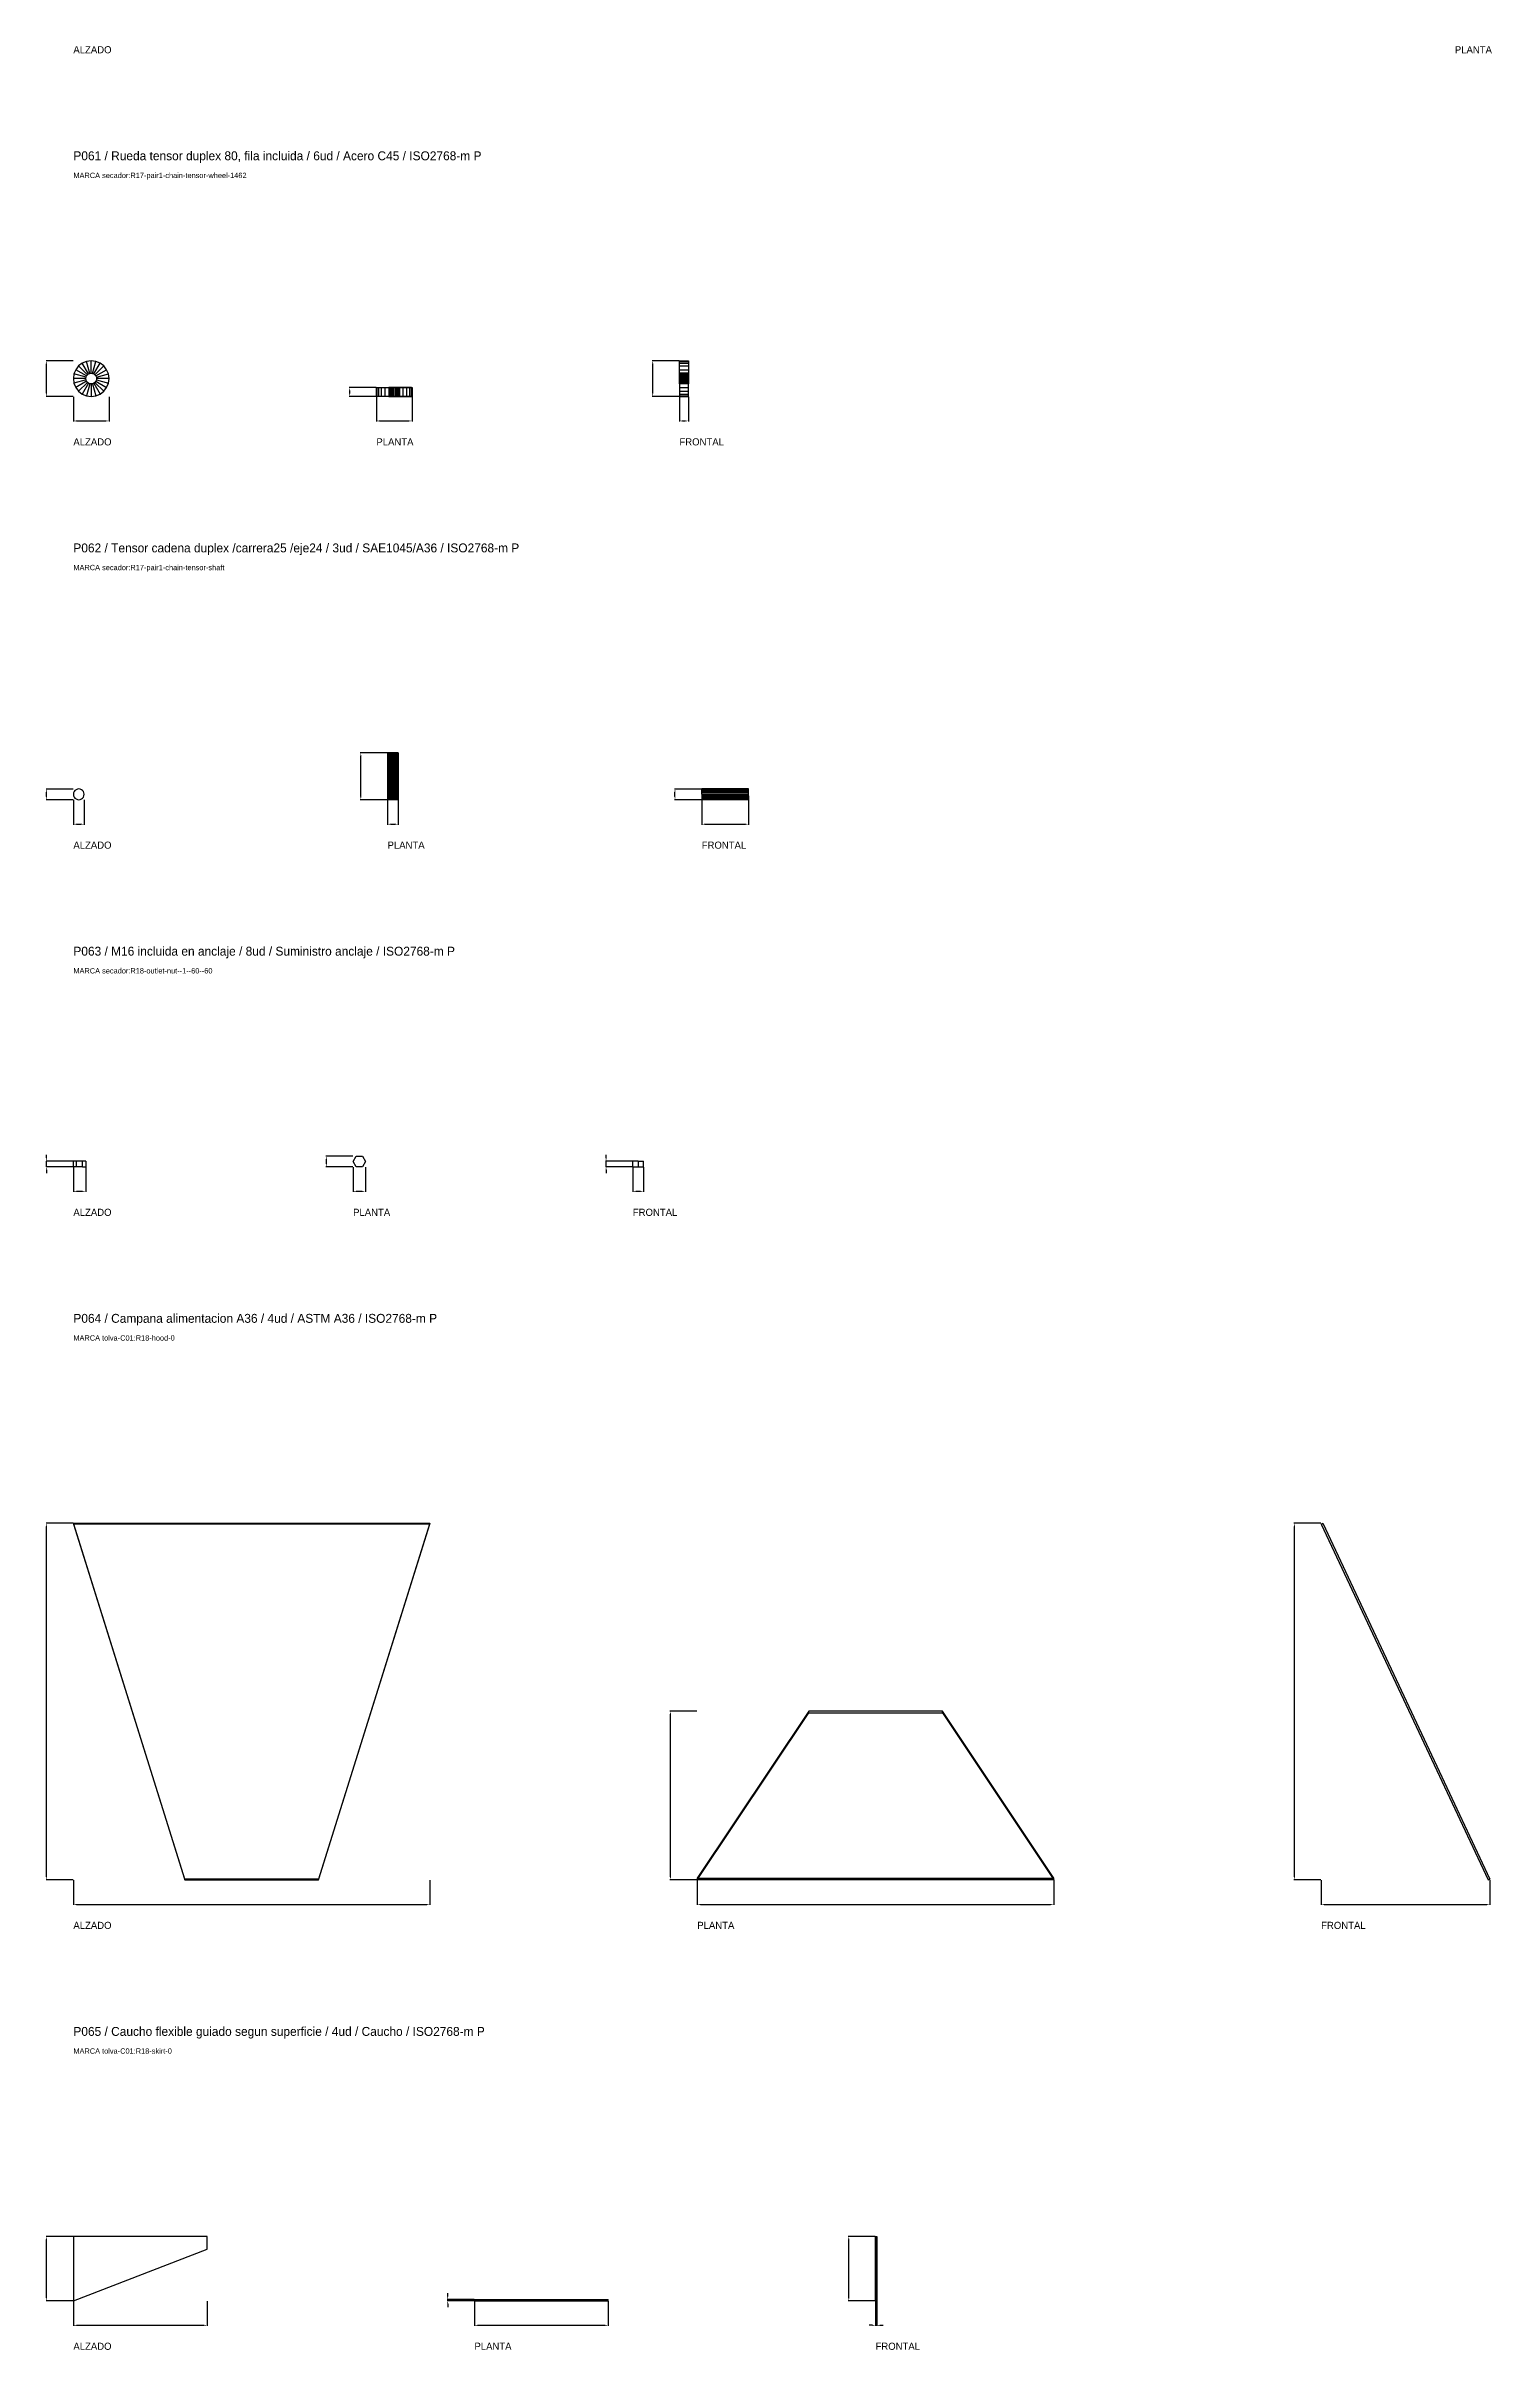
# Model space of a CAD drawing. Header units: millimetres. Extents: x -61 to 13940, y -87340 to 371.
# Drawn here: x -61 to 3183, y -87340 to -82170 of the extents above; entities that cross this region are included whole.
import ezdxf

# ---------------------------------------------------------------- set-up
doc = ezdxf.new("R2010")
doc.units = ezdxf.units.MM
for name, color, linetype in [('R18_COTAS_P', 1, 'Continuous'), ('R18_PIEZAS_P', 3, 'Continuous'), ('R18_TEXTOS', 7, 'Continuous')]:
    doc.layers.add(name, color=color, linetype=linetype)
doc.dimstyles.get("Standard").update_dxf_attribs({"dimtxt": 2.5, "dimasz": 2.5, "dimexe": 1.25, "dimexo": 0.625, "dimtad": 1, "dimcen": 2.5, "dimazin": 3, "dimtfac": 1, "dimtmove": 0, "dimatfit": 3, "dimarcsym": 0})

# ---------------------------------------------------------------- blocks, each defined once
blk = doc.blocks.new('*D369')
at = {"layer": 'Defpoints', "color": 0, "transparency": 16777216}
for p in [(0, -82956), (80, -82956), (80, -83011)]:
    blk.add_point(p, dxfattribs=at)
at = {"layer": 'R18_COTAS_P', "color": 0, "lineweight": -2, "transparency": 16777216}
for p, q in [((0, -82956.6), (0, -83012.2)), ((80, -82956.6), (80, -83012.2)), ((7, -83011), (73, -83011))]:
    blk.add_line(p, q, dxfattribs=at)
at = {"layer": 'R18_COTAS_P', "color": 0, "transparency": 16777216}
for points in [[(7, -83009.8), (7, -83012.1), (0, -83011)], [(73, -83009.8), (73, -83012.1), (80, -83011)]]:
    blk.add_solid(points, dxfattribs=at)
blk = doc.blocks.new('*D370')
at = {"layer": 'Defpoints', "color": 0, "transparency": 16777216}
for p in [(-60, -82876), (0, -82876), (0, -82956)]:
    blk.add_point(p, dxfattribs=at)
at = {"layer": 'R18_COTAS_P', "color": 0, "lineweight": -2, "transparency": 16777216}
for p, q in [((-0.6, -82876), (-61.3, -82876)), ((-60, -82949), (-60, -82883)), ((-0.6, -82956), (-61.3, -82956))]:
    blk.add_line(p, q, dxfattribs=at)
at = {"layer": 'R18_COTAS_P', "color": 0, "transparency": 16777216}
for points in [[(-61.2, -82883), (-58.8, -82883), (-60, -82876)], [(-61.2, -82949), (-58.8, -82949), (-60, -82956)]]:
    blk.add_solid(points, dxfattribs=at)
blk = doc.blocks.new('*D371')
at = {"layer": 'Defpoints', "color": 0, "transparency": 16777216}
for p in [(680, -82956), (760, -82956), (760, -83011)]:
    blk.add_point(p, dxfattribs=at)
at = {"layer": 'R18_COTAS_P', "color": 0, "lineweight": -2, "transparency": 16777216}
for p, q in [((680, -82956.6), (680, -83012.2)), ((760, -82956.6), (760, -83012.2)), ((687, -83011), (753, -83011))]:
    blk.add_line(p, q, dxfattribs=at)
at = {"layer": 'R18_COTAS_P', "color": 0, "transparency": 16777216}
for points in [[(687, -83009.8), (687, -83012.1), (680, -83011)], [(753, -83009.8), (753, -83012.1), (760, -83011)]]:
    blk.add_solid(points, dxfattribs=at)
blk = doc.blocks.new('*D372')
at = {"layer": 'Defpoints', "color": 0, "transparency": 16777216}
for p in [(620, -82936), (680, -82936), (680, -82956)]:
    blk.add_point(p, dxfattribs=at)
at = {"layer": 'R18_COTAS_P', "color": 0, "lineweight": -2, "transparency": 16777216}
for p, q in [((679.4, -82936), (618.8, -82936)), ((679.4, -82956), (618.8, -82956)), ((620, -82949), (620, -82943))]:
    blk.add_line(p, q, dxfattribs=at)
at = {"layer": 'R18_COTAS_P', "color": 0, "transparency": 16777216}
for points in [[(618.8, -82943), (621.2, -82943), (620, -82936)], [(618.8, -82949), (621.2, -82949), (620, -82956)]]:
    blk.add_solid(points, dxfattribs=at)
blk = doc.blocks.new('*D373')
at = {"layer": 'Defpoints', "color": 0, "transparency": 16777216}
for p in [(1360, -82956), (1380, -82956), (1380, -83011)]:
    blk.add_point(p, dxfattribs=at)
at = {"layer": 'R18_COTAS_P', "color": 0, "lineweight": -2, "transparency": 16777216}
for p, q in [((1360, -82956.6), (1360, -83012.2)), ((1380, -82956.6), (1380, -83012.2)), ((1367, -83011), (1373, -83011))]:
    blk.add_line(p, q, dxfattribs=at)
at = {"layer": 'R18_COTAS_P', "color": 0, "transparency": 16777216}
for points in [[(1367, -83009.8), (1367, -83012.1), (1360, -83011)], [(1373, -83009.8), (1373, -83012.1), (1380, -83011)]]:
    blk.add_solid(points, dxfattribs=at)
blk = doc.blocks.new('*D374')
at = {"layer": 'Defpoints', "color": 0, "transparency": 16777216}
for p in [(1300, -82876), (1360, -82876), (1360, -82956)]:
    blk.add_point(p, dxfattribs=at)
at = {"layer": 'R18_COTAS_P', "color": 0, "lineweight": -2, "transparency": 16777216}
for p, q in [((1359.4, -82876), (1298.8, -82876)), ((1300, -82949), (1300, -82883)), ((1359.4, -82956), (1298.8, -82956))]:
    blk.add_line(p, q, dxfattribs=at)
at = {"layer": 'R18_COTAS_P', "color": 0, "transparency": 16777216}
for points in [[(1298.8, -82883), (1301.2, -82883), (1300, -82876)], [(1298.8, -82949), (1301.2, -82949), (1300, -82956)]]:
    blk.add_solid(points, dxfattribs=at)
blk = doc.blocks.new('*D375')
at = {"layer": 'Defpoints', "color": 0, "transparency": 16777216}
for p in [(0, -83861), (24, -83861), (24, -83916)]:
    blk.add_point(p, dxfattribs=at)
at = {"layer": 'R18_COTAS_P', "color": 0, "lineweight": -2, "transparency": 16777216}
for p, q in [((0, -83861.6), (0, -83917.2)), ((24, -83861.6), (24, -83917.2)), ((7, -83916), (17, -83916))]:
    blk.add_line(p, q, dxfattribs=at)
at = {"layer": 'R18_COTAS_P', "color": 0, "transparency": 16777216}
for points in [[(7, -83914.8), (7, -83917.1), (0, -83916)], [(17, -83914.8), (17, -83917.1), (24, -83916)]]:
    blk.add_solid(points, dxfattribs=at)
blk = doc.blocks.new('*D376')
at = {"layer": 'Defpoints', "color": 0, "transparency": 16777216}
for p in [(-60, -83837), (0, -83837), (0, -83861)]:
    blk.add_point(p, dxfattribs=at)
at = {"layer": 'R18_COTAS_P', "color": 0, "lineweight": -2, "transparency": 16777216}
for p, q in [((-0.6, -83837), (-61.3, -83837)), ((-0.6, -83861), (-61.3, -83861)), ((-60, -83854), (-60, -83844))]:
    blk.add_line(p, q, dxfattribs=at)
at = {"layer": 'R18_COTAS_P', "color": 0, "transparency": 16777216}
for points in [[(-61.2, -83844), (-58.8, -83844), (-60, -83837)], [(-61.2, -83854), (-58.8, -83854), (-60, -83861)]]:
    blk.add_solid(points, dxfattribs=at)
blk = doc.blocks.new('*D377')
at = {"layer": 'Defpoints', "color": 0, "transparency": 16777216}
for p in [(705, -83861), (729, -83861), (729, -83916)]:
    blk.add_point(p, dxfattribs=at)
at = {"layer": 'R18_COTAS_P', "color": 0, "lineweight": -2, "transparency": 16777216}
for p, q in [((705, -83861.6), (705, -83917.2)), ((729, -83861.6), (729, -83917.2)), ((712, -83916), (722, -83916))]:
    blk.add_line(p, q, dxfattribs=at)
at = {"layer": 'R18_COTAS_P', "color": 0, "transparency": 16777216}
for points in [[(712, -83914.8), (712, -83917.1), (705, -83916)], [(722, -83914.8), (722, -83917.1), (729, -83916)]]:
    blk.add_solid(points, dxfattribs=at)
blk = doc.blocks.new('*D378')
at = {"layer": 'Defpoints', "color": 0, "transparency": 16777216}
for p in [(645, -83756), (705, -83756), (705, -83861)]:
    blk.add_point(p, dxfattribs=at)
at = {"layer": 'R18_COTAS_P', "color": 0, "lineweight": -2, "transparency": 16777216}
for p, q in [((704.4, -83756), (643.8, -83756)), ((645, -83854), (645, -83763)), ((704.4, -83861), (643.8, -83861))]:
    blk.add_line(p, q, dxfattribs=at)
at = {"layer": 'R18_COTAS_P', "color": 0, "transparency": 16777216}
for points in [[(643.8, -83763), (646.2, -83763), (645, -83756)], [(643.8, -83854), (646.2, -83854), (645, -83861)]]:
    blk.add_solid(points, dxfattribs=at)
blk = doc.blocks.new('*D379')
at = {"layer": 'Defpoints', "color": 0, "transparency": 16777216}
for p in [(1410, -83861), (1515, -83861), (1515, -83916)]:
    blk.add_point(p, dxfattribs=at)
at = {"layer": 'R18_COTAS_P', "color": 0, "lineweight": -2, "transparency": 16777216}
for p, q in [((1410, -83861.6), (1410, -83917.2)), ((1515, -83861.6), (1515, -83917.2)), ((1417, -83916), (1508, -83916))]:
    blk.add_line(p, q, dxfattribs=at)
at = {"layer": 'R18_COTAS_P', "color": 0, "transparency": 16777216}
for points in [[(1417, -83914.8), (1417, -83917.1), (1410, -83916)], [(1508, -83914.8), (1508, -83917.1), (1515, -83916)]]:
    blk.add_solid(points, dxfattribs=at)
blk = doc.blocks.new('*D380')
at = {"layer": 'Defpoints', "color": 0, "transparency": 16777216}
for p in [(1350, -83837), (1410, -83837), (1410, -83861)]:
    blk.add_point(p, dxfattribs=at)
at = {"layer": 'R18_COTAS_P', "color": 0, "lineweight": -2, "transparency": 16777216}
for p, q in [((1409.4, -83837), (1348.8, -83837)), ((1409.4, -83861), (1348.8, -83861)), ((1350, -83854), (1350, -83844))]:
    blk.add_line(p, q, dxfattribs=at)
at = {"layer": 'R18_COTAS_P', "color": 0, "transparency": 16777216}
for points in [[(1348.8, -83844), (1351.2, -83844), (1350, -83837)], [(1348.8, -83854), (1351.2, -83854), (1350, -83861)]]:
    blk.add_solid(points, dxfattribs=at)
blk = doc.blocks.new('*D381')
at = {"layer": 'Defpoints', "color": 0, "transparency": 16777216}
for p in [(0, -84684.9), (27.7, -84684.9), (27.7, -84739.9)]:
    blk.add_point(p, dxfattribs=at)
at = {"layer": 'R18_COTAS_P', "color": 0, "lineweight": -2, "transparency": 16777216}
for p, q in [((0, -84685.6), (0, -84741.2)), ((27.7, -84685.6), (27.7, -84741.2)), ((7, -84739.9), (20.7, -84739.9))]:
    blk.add_line(p, q, dxfattribs=at)
at = {"layer": 'R18_COTAS_P', "color": 0, "transparency": 16777216}
for points in [[(7, -84738.8), (7, -84741.1), (0, -84739.9)], [(20.7, -84738.8), (20.7, -84741.1), (27.7, -84739.9)]]:
    blk.add_solid(points, dxfattribs=at)
blk = doc.blocks.new('*D382')
at = {"layer": 'Defpoints', "color": 0, "transparency": 16777216}
for p in [(-60, -84671.9), (0, -84671.9), (0, -84684.9)]:
    blk.add_point(p, dxfattribs=at)
at = {"layer": 'R18_COTAS_P', "color": 0, "lineweight": -2, "transparency": 16777216}
for p, q in [((-0.6, -84671.9), (-61.3, -84671.9)), ((-0.6, -84684.9), (-61.3, -84684.9)), ((-60, -84664.9), (-60, -84657.9)), ((-60, -84684.9), (-60, -84671.9)), ((-60, -84691.9), (-60, -84698.9))]:
    blk.add_line(p, q, dxfattribs=at)
at = {"layer": 'R18_COTAS_P', "color": 0, "transparency": 16777216}
for points in [[(-61.2, -84664.9), (-58.8, -84664.9), (-60, -84671.9)], [(-61.2, -84691.9), (-58.8, -84691.9), (-60, -84684.9)]]:
    blk.add_solid(points, dxfattribs=at)
blk = doc.blocks.new('*D383')
at = {"layer": 'Defpoints', "color": 0, "transparency": 16777216}
for p in [(627.7, -84684.9), (655.4, -84684.9), (655.4, -84739.9)]:
    blk.add_point(p, dxfattribs=at)
at = {"layer": 'R18_COTAS_P', "color": 0, "lineweight": -2, "transparency": 16777216}
for p, q in [((627.7, -84685.6), (627.7, -84741.2)), ((655.4, -84685.6), (655.4, -84741.2)), ((634.7, -84739.9), (648.4, -84739.9))]:
    blk.add_line(p, q, dxfattribs=at)
at = {"layer": 'R18_COTAS_P', "color": 0, "transparency": 16777216}
for points in [[(634.7, -84738.8), (634.7, -84741.1), (627.7, -84739.9)], [(648.4, -84738.8), (648.4, -84741.1), (655.4, -84739.9)]]:
    blk.add_solid(points, dxfattribs=at)
blk = doc.blocks.new('*D384')
at = {"layer": 'Defpoints', "color": 0, "transparency": 16777216}
for p in [(567.7, -84661), (627.7, -84661), (627.7, -84684.9)]:
    blk.add_point(p, dxfattribs=at)
at = {"layer": 'R18_COTAS_P', "color": 0, "lineweight": -2, "transparency": 16777216}
for p, q in [((627.1, -84661), (566.4, -84661)), ((627.1, -84684.9), (566.4, -84684.9)), ((567.7, -84677.9), (567.7, -84668))]:
    blk.add_line(p, q, dxfattribs=at)
at = {"layer": 'R18_COTAS_P', "color": 0, "transparency": 16777216}
for points in [[(566.5, -84668), (568.9, -84668), (567.7, -84661)], [(566.5, -84677.9), (568.9, -84677.9), (567.7, -84684.9)]]:
    blk.add_solid(points, dxfattribs=at)
blk = doc.blocks.new('*D385')
at = {"layer": 'Defpoints', "color": 0, "transparency": 16777216}
for p in [(1255.4, -84684.9), (1279.4, -84684.9), (1279.4, -84739.9)]:
    blk.add_point(p, dxfattribs=at)
at = {"layer": 'R18_COTAS_P', "color": 0, "lineweight": -2, "transparency": 16777216}
for p, q in [((1255.4, -84685.6), (1255.4, -84741.2)), ((1279.4, -84685.6), (1279.4, -84741.2)), ((1262.4, -84739.9), (1272.4, -84739.9))]:
    blk.add_line(p, q, dxfattribs=at)
at = {"layer": 'R18_COTAS_P', "color": 0, "transparency": 16777216}
for points in [[(1262.4, -84738.8), (1262.4, -84741.1), (1255.4, -84739.9)], [(1272.4, -84738.8), (1272.4, -84741.1), (1279.4, -84739.9)]]:
    blk.add_solid(points, dxfattribs=at)
blk = doc.blocks.new('*D386')
at = {"layer": 'Defpoints', "color": 0, "transparency": 16777216}
for p in [(1195.4, -84671.9), (1255.4, -84671.9), (1255.4, -84684.9)]:
    blk.add_point(p, dxfattribs=at)
at = {"layer": 'R18_COTAS_P', "color": 0, "lineweight": -2, "transparency": 16777216}
for p, q in [((1254.8, -84671.9), (1194.1, -84671.9)), ((1254.8, -84684.9), (1194.1, -84684.9)), ((1195.4, -84664.9), (1195.4, -84657.9)), ((1195.4, -84684.9), (1195.4, -84671.9)), ((1195.4, -84691.9), (1195.4, -84698.9))]:
    blk.add_line(p, q, dxfattribs=at)
at = {"layer": 'R18_COTAS_P', "color": 0, "transparency": 16777216}
for points in [[(1194.2, -84664.9), (1196.6, -84664.9), (1195.4, -84671.9)], [(1194.2, -84691.9), (1196.6, -84691.9), (1195.4, -84684.9)]]:
    blk.add_solid(points, dxfattribs=at)
blk = doc.blocks.new('*D387')
at = {"layer": 'Defpoints', "color": 0, "transparency": 16777216}
for p in [(0, -86285.2), (800, -86285.2), (800, -86340.2)]:
    blk.add_point(p, dxfattribs=at)
at = {"layer": 'R18_COTAS_P', "color": 0, "lineweight": -2, "transparency": 16777216}
for p, q in [((0, -86285.8), (0, -86341.5)), ((800, -86285.8), (800, -86341.5)), ((7, -86340.2), (793, -86340.2))]:
    blk.add_line(p, q, dxfattribs=at)
at = {"layer": 'R18_COTAS_P', "color": 0, "transparency": 16777216}
for points in [[(7, -86339.1), (7, -86341.4), (0, -86340.2)], [(793, -86339.1), (793, -86341.4), (800, -86340.2)]]:
    blk.add_solid(points, dxfattribs=at)
blk = doc.blocks.new('*D388')
at = {"layer": 'Defpoints', "color": 0, "transparency": 16777216}
for p in [(-60, -85484.9), (0, -85484.9), (0, -86285.2)]:
    blk.add_point(p, dxfattribs=at)
at = {"layer": 'R18_COTAS_P', "color": 0, "lineweight": -2, "transparency": 16777216}
for p, q in [((-0.6, -85484.9), (-61.3, -85484.9)), ((-60, -86278.2), (-60, -85491.9)), ((-0.6, -86285.2), (-61.3, -86285.2))]:
    blk.add_line(p, q, dxfattribs=at)
at = {"layer": 'R18_COTAS_P', "color": 0, "transparency": 16777216}
for points in [[(-61.2, -85491.9), (-58.8, -85491.9), (-60, -85484.9)], [(-61.2, -86278.2), (-58.8, -86278.2), (-60, -86285.2)]]:
    blk.add_solid(points, dxfattribs=at)
blk = doc.blocks.new('*D389')
at = {"layer": 'Defpoints', "color": 0, "transparency": 16777216}
for p in [(1400, -86285.2), (2200, -86285.2), (2200, -86340.2)]:
    blk.add_point(p, dxfattribs=at)
at = {"layer": 'R18_COTAS_P', "color": 0, "lineweight": -2, "transparency": 16777216}
for p, q in [((1400, -86285.8), (1400, -86341.5)), ((2200, -86285.8), (2200, -86341.5)), ((1407, -86340.2), (2193, -86340.2))]:
    blk.add_line(p, q, dxfattribs=at)
at = {"layer": 'R18_COTAS_P', "color": 0, "transparency": 16777216}
for points in [[(1407, -86339.1), (1407, -86341.4), (1400, -86340.2)], [(2193, -86339.1), (2193, -86341.4), (2200, -86340.2)]]:
    blk.add_solid(points, dxfattribs=at)
blk = doc.blocks.new('*D390')
at = {"layer": 'Defpoints', "color": 0, "transparency": 16777216}
for p in [(1340, -85906.6), (1400, -85906.6), (1400, -86285.2)]:
    blk.add_point(p, dxfattribs=at)
at = {"layer": 'R18_COTAS_P', "color": 0, "lineweight": -2, "transparency": 16777216}
for p, q in [((1399.4, -85906.6), (1338.8, -85906.6)), ((1340, -86278.2), (1340, -85913.6)), ((1399.4, -86285.2), (1338.8, -86285.2))]:
    blk.add_line(p, q, dxfattribs=at)
at = {"layer": 'R18_COTAS_P', "color": 0, "transparency": 16777216}
for points in [[(1338.8, -85913.6), (1341.2, -85913.6), (1340, -85906.6)], [(1338.8, -86278.2), (1341.2, -86278.2), (1340, -86285.2)]]:
    blk.add_solid(points, dxfattribs=at)
blk = doc.blocks.new('*D391')
at = {"layer": 'Defpoints', "color": 0, "transparency": 16777216}
for p in [(2800, -86285.2), (3178.6, -86285.2), (3178.6, -86340.2)]:
    blk.add_point(p, dxfattribs=at)
at = {"layer": 'R18_COTAS_P', "color": 0, "lineweight": -2, "transparency": 16777216}
for p, q in [((2800, -86285.8), (2800, -86341.5)), ((3178.6, -86285.8), (3178.6, -86341.5)), ((2807, -86340.2), (3171.6, -86340.2))]:
    blk.add_line(p, q, dxfattribs=at)
at = {"layer": 'R18_COTAS_P', "color": 0, "transparency": 16777216}
for points in [[(2807, -86339.1), (2807, -86341.4), (2800, -86340.2)], [(3171.6, -86339.1), (3171.6, -86341.4), (3178.6, -86340.2)]]:
    blk.add_solid(points, dxfattribs=at)
blk = doc.blocks.new('*D392')
at = {"layer": 'Defpoints', "color": 0, "transparency": 16777216}
for p in [(2740, -85484.9), (2800, -85484.9), (2800, -86285.2)]:
    blk.add_point(p, dxfattribs=at)
at = {"layer": 'R18_COTAS_P', "color": 0, "lineweight": -2, "transparency": 16777216}
for p, q in [((2799.4, -85484.9), (2738.8, -85484.9)), ((2740, -86278.2), (2740, -85491.9)), ((2799.4, -86285.2), (2738.8, -86285.2))]:
    blk.add_line(p, q, dxfattribs=at)
at = {"layer": 'R18_COTAS_P', "color": 0, "transparency": 16777216}
for points in [[(2738.8, -85491.9), (2741.2, -85491.9), (2740, -85484.9)], [(2738.8, -86278.2), (2741.2, -86278.2), (2740, -86285.2)]]:
    blk.add_solid(points, dxfattribs=at)
blk = doc.blocks.new('*D393')
at = {"layer": 'Defpoints', "color": 0, "transparency": 16777216}
for p in [(0, -87229.8), (300, -87229.8), (300, -87284.8)]:
    blk.add_point(p, dxfattribs=at)
at = {"layer": 'R18_COTAS_P', "color": 0, "lineweight": -2, "transparency": 16777216}
for p, q in [((0, -87230.4), (0, -87286)), ((300, -87230.4), (300, -87286)), ((7, -87284.8), (293, -87284.8))]:
    blk.add_line(p, q, dxfattribs=at)
at = {"layer": 'R18_COTAS_P', "color": 0, "transparency": 16777216}
for points in [[(7, -87283.6), (7, -87286), (0, -87284.8)], [(293, -87283.6), (293, -87286), (300, -87284.8)]]:
    blk.add_solid(points, dxfattribs=at)
blk = doc.blocks.new('*D394')
at = {"layer": 'Defpoints', "color": 0, "transparency": 16777216}
for p in [(-60, -87085.2), (0, -87085.2), (0, -87229.8)]:
    blk.add_point(p, dxfattribs=at)
at = {"layer": 'R18_COTAS_P', "color": 0, "lineweight": -2, "transparency": 16777216}
for p, q in [((-0.6, -87085.2), (-61.3, -87085.2)), ((-60, -87222.8), (-60, -87092.2)), ((-0.6, -87229.8), (-61.3, -87229.8))]:
    blk.add_line(p, q, dxfattribs=at)
at = {"layer": 'R18_COTAS_P', "color": 0, "transparency": 16777216}
for points in [[(-61.2, -87092.2), (-58.8, -87092.2), (-60, -87085.2)], [(-61.2, -87222.8), (-58.8, -87222.8), (-60, -87229.8)]]:
    blk.add_solid(points, dxfattribs=at)
blk = doc.blocks.new('*D395')
at = {"layer": 'Defpoints', "color": 0, "transparency": 16777216}
for p in [(900, -87229.8), (1200, -87229.8), (1200, -87284.8)]:
    blk.add_point(p, dxfattribs=at)
at = {"layer": 'R18_COTAS_P', "color": 0, "lineweight": -2, "transparency": 16777216}
for p, q in [((900, -87230.4), (900, -87286)), ((1200, -87230.4), (1200, -87286)), ((907, -87284.8), (1193, -87284.8))]:
    blk.add_line(p, q, dxfattribs=at)
at = {"layer": 'R18_COTAS_P', "color": 0, "transparency": 16777216}
for points in [[(907, -87283.6), (907, -87286), (900, -87284.8)], [(1193, -87283.6), (1193, -87286), (1200, -87284.8)]]:
    blk.add_solid(points, dxfattribs=at)
blk = doc.blocks.new('*D396')
at = {"layer": 'Defpoints', "color": 0, "transparency": 16777216}
for p in [(840, -87226.8), (900, -87226.8), (900, -87229.8)]:
    blk.add_point(p, dxfattribs=at)
at = {"layer": 'R18_COTAS_P', "color": 0, "lineweight": -2, "transparency": 16777216}
for p, q in [((840, -87219.8), (840, -87212.8)), ((899.4, -87226.8), (838.8, -87226.8)), ((899.4, -87229.8), (838.8, -87229.8)), ((840, -87229.8), (840, -87226.8)), ((840, -87236.8), (840, -87243.8))]:
    blk.add_line(p, q, dxfattribs=at)
at = {"layer": 'R18_COTAS_P', "color": 0, "transparency": 16777216}
for points in [[(838.8, -87219.8), (841.2, -87219.8), (840, -87226.8)], [(838.8, -87236.8), (841.2, -87236.8), (840, -87229.8)]]:
    blk.add_solid(points, dxfattribs=at)
blk = doc.blocks.new('*D397')
at = {"layer": 'Defpoints', "color": 0, "transparency": 16777216}
for p in [(1800, -87229.8), (1803, -87229.8), (1803, -87284.8)]:
    blk.add_point(p, dxfattribs=at)
at = {"layer": 'R18_COTAS_P', "color": 0, "lineweight": -2, "transparency": 16777216}
for p, q in [((1800, -87230.4), (1800, -87286)), ((1803, -87230.4), (1803, -87286)), ((1793, -87284.8), (1786, -87284.8)), ((1800, -87284.8), (1803, -87284.8)), ((1810, -87284.8), (1817, -87284.8))]:
    blk.add_line(p, q, dxfattribs=at)
at = {"layer": 'R18_COTAS_P', "color": 0, "transparency": 16777216}
for points in [[(1793, -87283.6), (1793, -87286), (1800, -87284.8)], [(1810, -87283.6), (1810, -87286), (1803, -87284.8)]]:
    blk.add_solid(points, dxfattribs=at)
blk = doc.blocks.new('*D398')
at = {"layer": 'Defpoints', "color": 0, "transparency": 16777216}
for p in [(1740, -87085.2), (1800, -87085.2), (1800, -87229.8)]:
    blk.add_point(p, dxfattribs=at)
at = {"layer": 'R18_COTAS_P', "color": 0, "lineweight": -2, "transparency": 16777216}
for p, q in [((1799.4, -87085.2), (1738.8, -87085.2)), ((1740, -87222.8), (1740, -87092.2)), ((1799.4, -87229.8), (1738.8, -87229.8))]:
    blk.add_line(p, q, dxfattribs=at)
at = {"layer": 'R18_COTAS_P', "color": 0, "transparency": 16777216}
for points in [[(1738.8, -87092.2), (1741.2, -87092.2), (1740, -87085.2)], [(1738.8, -87222.8), (1741.2, -87222.8), (1740, -87229.8)]]:
    blk.add_solid(points, dxfattribs=at)

msp = doc.modelspace()

# ---------------------------------------------------------------- linework, layer by layer
at = {"layer": 'R18_PIEZAS_P'}
for p, q in [((29.647, -82877.32), (20, -82881.316)), ((40, -82875.957), (29.647, -82877.32)), ((36.894, -82904.366), (29.647, -82877.32)), ((50.353, -82877.32), (40, -82875.957)), ((40, -82903.957), (40, -82875.957)), ((43.106, -82904.366), (50.353, -82877.32)), ((60, -82881.316), (50.353, -82877.32)), ((1360, -82877.32), (1360, -82875.957)), ((1360, -82875.957), (1380, -82875.957)), ((1360, -82903.957), (1360, -82875.957)), ((1360, -82881.316), (1360, -82877.32)), ((1360, -82877.32), (1380, -82877.32)), ((1360, -82904.366), (1360, -82877.32)), ((1380, -82875.957), (1380, -82877.32)), ((1380, -82875.957), (1380, -82903.957)), ((1380, -82877.32), (1380, -82881.316)), ((1380, -82877.32), (1380, -82904.366)), ((1.363, -82905.604), (0, -82915.957)), ((28, -82915.957), (0, -82915.957)), ((0, -82915.957), (1.363, -82926.31)), ((5.359, -82895.957), (1.363, -82905.604)), ((28.409, -82912.851), (1.363, -82905.604)), ((28.409, -82919.063), (1.363, -82926.31)), ((1.363, -82926.31), (5.359, -82935.957)), ((11.716, -82887.673), (5.359, -82895.957)), ((29.608, -82909.957), (5.359, -82895.957)), ((29.608, -82921.957), (5.359, -82935.957)), ((20, -82881.316), (11.716, -82887.673)), ((31.515, -82907.472), (11.716, -82887.673)), ((31.515, -82924.442), (11.716, -82944.241)), ((34, -82905.565), (20, -82881.316)), ((34, -82926.349), (20, -82950.598)), ((28, -82915.957), (28.409, -82912.851)), ((28.409, -82919.063), (28, -82915.957)), ((28.409, -82912.851), (29.608, -82909.957)), ((29.608, -82921.957), (28.409, -82919.063)), ((29.608, -82909.957), (31.515, -82907.472)), ((31.515, -82924.442), (29.608, -82921.957)), ((36.894, -82927.548), (29.647, -82954.594)), ((31.515, -82907.472), (34, -82905.565)), ((34, -82926.349), (31.515, -82924.442)), ((34, -82905.565), (36.894, -82904.366)), ((36.894, -82927.548), (34, -82926.349)), ((36.894, -82904.366), (40, -82903.957)), ((40, -82927.957), (36.894, -82927.548)), ((40, -82903.957), (43.106, -82904.366)), ((43.106, -82927.548), (40, -82927.957)), ((40, -82927.957), (40, -82955.957)), ((43.106, -82904.366), (46, -82905.565)), ((46, -82926.349), (43.106, -82927.548)), ((43.106, -82927.548), (50.353, -82954.594)), ((46, -82905.565), (60, -82881.316)), ((46, -82905.565), (48.485, -82907.472)), ((48.485, -82924.442), (46, -82926.349)), ((46, -82926.349), (60, -82950.598)), ((48.485, -82907.472), (68.284, -82887.673)), ((48.485, -82907.472), (50.392, -82909.957)), ((50.392, -82921.957), (48.485, -82924.442)), ((48.485, -82924.442), (68.284, -82944.241)), ((50.392, -82909.957), (74.641, -82895.957)), ((50.392, -82909.957), (51.591, -82912.851)), ((51.591, -82919.063), (50.392, -82921.957)), ((50.392, -82921.957), (74.641, -82935.957)), ((51.591, -82912.851), (78.637, -82905.604)), ((51.591, -82912.851), (52, -82915.957)), ((52, -82915.957), (51.591, -82919.063)), ((51.591, -82919.063), (78.637, -82926.31)), ((80, -82915.957), (52, -82915.957)), ((68.284, -82887.673), (60, -82881.316)), ((74.641, -82895.957), (68.284, -82887.673)), ((78.637, -82905.604), (74.641, -82895.957)), ((74.641, -82935.957), (78.637, -82926.31)), ((80, -82915.957), (78.637, -82905.604)), ((78.637, -82926.31), (80, -82915.957)), ((1360, -82887.673), (1360, -82881.316)), ((1360, -82881.316), (1380, -82881.316)), ((1360, -82905.565), (1360, -82881.316)), ((1360, -82895.957), (1360, -82887.673)), ((1360, -82887.673), (1380, -82887.673)), ((1360, -82907.472), (1360, -82887.673)), ((1360, -82905.604), (1360, -82895.957)), ((1360, -82895.957), (1380, -82895.957)), ((1360, -82909.957), (1360, -82895.957)), ((1360, -82903.957), (1360, -82904.366)), ((1380, -82903.957), (1360, -82903.957)), ((1360, -82904.366), (1360, -82905.565)), ((1380, -82904.366), (1360, -82904.366)), ((1360, -82905.565), (1360, -82907.472)), ((1380, -82905.565), (1360, -82905.565)), ((1360, -82915.957), (1360, -82905.604)), ((1360, -82905.604), (1380, -82905.604)), ((1360, -82912.851), (1360, -82905.604)), ((1360, -82907.472), (1360, -82909.957)), ((1380, -82907.472), (1360, -82907.472)), ((1360, -82909.957), (1360, -82912.851)), ((1380, -82909.957), (1360, -82909.957)), ((1360, -82912.851), (1360, -82915.957)), ((1380, -82912.851), (1360, -82912.851)), ((1380, -82915.957), (1360, -82915.957)), ((1360, -82915.957), (1360, -82926.31)), ((1360, -82919.063), (1360, -82915.957)), ((1380, -82919.063), (1360, -82919.063)), ((1360, -82919.063), (1360, -82926.31)), ((1360, -82921.957), (1360, -82919.063)), ((1380, -82921.957), (1360, -82921.957)), ((1360, -82921.957), (1360, -82935.957)), ((1360, -82924.442), (1360, -82921.957)), ((1380, -82924.442), (1360, -82924.442)), ((1360, -82924.442), (1360, -82944.241)), ((1360, -82926.349), (1360, -82924.442)), ((1360, -82926.31), (1380, -82926.31)), ((1360, -82926.31), (1360, -82935.957)), ((1380, -82926.349), (1360, -82926.349)), ((1360, -82926.349), (1360, -82950.598)), ((1360, -82927.548), (1360, -82926.349)), ((1380, -82927.548), (1360, -82927.548)), ((1360, -82927.548), (1360, -82954.594)), ((1360, -82927.957), (1360, -82927.548)), ((1380, -82927.957), (1360, -82927.957)), ((1360, -82927.957), (1360, -82955.957)), ((1380, -82881.316), (1380, -82887.673)), ((1380, -82881.316), (1380, -82905.565)), ((1380, -82887.673), (1380, -82895.957)), ((1380, -82887.673), (1380, -82907.472)), ((1380, -82895.957), (1380, -82905.604)), ((1380, -82895.957), (1380, -82909.957)), ((1380, -82904.366), (1380, -82903.957)), ((1380, -82905.565), (1380, -82904.366)), ((1380, -82907.472), (1380, -82905.565)), ((1380, -82905.604), (1380, -82915.957)), ((1380, -82905.604), (1380, -82912.851)), ((1380, -82909.957), (1380, -82907.472)), ((1380, -82912.851), (1380, -82909.957)), ((1380, -82915.957), (1380, -82912.851)), ((1380, -82926.31), (1380, -82915.957)), ((1380, -82915.957), (1380, -82919.063)), ((1380, -82926.31), (1380, -82919.063)), ((1380, -82919.063), (1380, -82921.957)), ((1380, -82935.957), (1380, -82921.957)), ((1380, -82921.957), (1380, -82924.442)), ((1380, -82944.241), (1380, -82924.442)), ((1380, -82924.442), (1380, -82926.349)), ((1380, -82935.957), (1380, -82926.31)), ((1380, -82950.598), (1380, -82926.349)), ((1380, -82926.349), (1380, -82927.548)), ((1380, -82954.594), (1380, -82927.548)), ((1380, -82927.548), (1380, -82927.957)), ((1380, -82955.957), (1380, -82927.957)), ((5.359, -82935.957), (11.716, -82944.241)), ((11.716, -82944.241), (20, -82950.598)), ((20, -82950.598), (29.647, -82954.594)), ((29.647, -82954.594), (40, -82955.957)), ((40, -82955.957), (50.353, -82954.594)), ((50.353, -82954.594), (60, -82950.598)), ((60, -82950.598), (68.284, -82944.241)), ((68.284, -82944.241), (74.641, -82935.957)), ((680, -82955.957), (680, -82935.957)), ((680, -82935.957), (681.363, -82935.957)), ((680, -82935.957), (708, -82935.957)), ((681.363, -82955.957), (680, -82955.957)), ((708, -82955.957), (680, -82955.957)), ((681.363, -82955.957), (681.363, -82935.957)), ((681.363, -82935.957), (685.359, -82935.957)), ((681.363, -82935.957), (708.409, -82935.957)), ((685.359, -82955.957), (681.363, -82955.957)), ((708.409, -82955.957), (681.363, -82955.957)), ((685.359, -82955.957), (685.359, -82935.957)), ((685.359, -82935.957), (691.716, -82935.957)), ((685.359, -82935.957), (709.608, -82935.957)), ((691.716, -82955.957), (685.359, -82955.957)), ((709.608, -82955.957), (685.359, -82955.957)), ((691.716, -82955.957), (691.716, -82935.957)), ((691.716, -82935.957), (700, -82935.957)), ((691.716, -82935.957), (711.515, -82935.957)), ((700, -82955.957), (691.716, -82955.957)), ((711.515, -82955.957), (691.716, -82955.957)), ((700, -82955.957), (700, -82935.957)), ((700, -82935.957), (709.647, -82935.957)), ((700, -82935.957), (714, -82935.957)), ((709.647, -82955.957), (700, -82955.957)), ((714, -82955.957), (700, -82955.957)), ((708.409, -82935.957), (708, -82935.957)), ((708, -82935.957), (708, -82955.957)), ((708, -82955.957), (708.409, -82955.957)), ((709.608, -82935.957), (708.409, -82935.957)), ((708.409, -82935.957), (708.409, -82955.957)), ((708.409, -82955.957), (709.608, -82955.957)), ((711.515, -82935.957), (709.608, -82935.957)), ((709.608, -82935.957), (709.608, -82955.957)), ((709.608, -82955.957), (711.515, -82955.957)), ((709.647, -82955.957), (709.647, -82935.957)), ((709.647, -82935.957), (720, -82935.957)), ((709.647, -82935.957), (716.894, -82935.957)), ((720, -82955.957), (709.647, -82955.957)), ((716.894, -82955.957), (709.647, -82955.957)), ((714, -82935.957), (711.515, -82935.957)), ((711.515, -82935.957), (711.515, -82955.957)), ((711.515, -82955.957), (714, -82955.957)), ((716.894, -82935.957), (714, -82935.957)), ((714, -82935.957), (714, -82955.957)), ((714, -82955.957), (716.894, -82955.957)), ((720, -82935.957), (716.894, -82935.957)), ((716.894, -82935.957), (716.894, -82955.957)), ((716.894, -82955.957), (720, -82955.957)), ((720, -82955.957), (720, -82935.957)), ((720, -82935.957), (730.353, -82935.957)), ((723.106, -82935.957), (720, -82935.957)), ((730.353, -82955.957), (720, -82955.957)), ((720, -82955.957), (723.106, -82955.957)), ((726, -82935.957), (723.106, -82935.957)), ((723.106, -82935.957), (723.106, -82955.957)), ((730.353, -82935.957), (723.106, -82935.957)), ((723.106, -82955.957), (726, -82955.957)), ((723.106, -82955.957), (730.353, -82955.957)), ((728.485, -82935.957), (726, -82935.957)), ((726, -82935.957), (726, -82955.957)), ((740, -82935.957), (726, -82935.957)), ((726, -82955.957), (728.485, -82955.957)), ((726, -82955.957), (740, -82955.957)), ((730.392, -82935.957), (728.485, -82935.957)), ((728.485, -82935.957), (728.485, -82955.957)), ((748.284, -82935.957), (728.485, -82935.957)), ((728.485, -82955.957), (730.392, -82955.957)), ((728.485, -82955.957), (748.284, -82955.957)), ((730.353, -82955.957), (730.353, -82935.957)), ((730.353, -82935.957), (740, -82935.957)), ((740, -82955.957), (730.353, -82955.957)), ((731.591, -82935.957), (730.392, -82935.957)), ((730.392, -82935.957), (730.392, -82955.957)), ((754.641, -82935.957), (730.392, -82935.957)), ((730.392, -82955.957), (731.591, -82955.957)), ((730.392, -82955.957), (754.641, -82955.957)), ((732, -82935.957), (731.591, -82935.957)), ((731.591, -82935.957), (731.591, -82955.957)), ((758.637, -82935.957), (731.591, -82935.957)), ((731.591, -82955.957), (732, -82955.957)), ((731.591, -82955.957), (758.637, -82955.957)), ((732, -82955.957), (732, -82935.957)), ((732, -82935.957), (760, -82935.957)), ((760, -82955.957), (732, -82955.957)), ((740, -82955.957), (740, -82935.957)), ((740, -82935.957), (748.284, -82935.957)), ((748.284, -82955.957), (740, -82955.957)), ((748.284, -82955.957), (748.284, -82935.957)), ((748.284, -82935.957), (754.641, -82935.957)), ((754.641, -82955.957), (748.284, -82955.957)), ((754.641, -82955.957), (754.641, -82935.957)), ((754.641, -82935.957), (758.637, -82935.957)), ((758.637, -82955.957), (754.641, -82955.957)), ((758.637, -82955.957), (758.637, -82935.957)), ((758.637, -82935.957), (760, -82935.957)), ((760, -82955.957), (758.637, -82955.957)), ((760, -82935.957), (760, -82955.957)), ((1360, -82935.957), (1380, -82935.957)), ((1360, -82935.957), (1360, -82944.241)), ((1360, -82944.241), (1380, -82944.241)), ((1360, -82944.241), (1360, -82950.598)), ((1360, -82950.598), (1380, -82950.598)), ((1360, -82950.598), (1360, -82954.594)), ((1360, -82954.594), (1380, -82954.594)), ((1360, -82954.594), (1360, -82955.957)), ((1360, -82955.957), (1380, -82955.957)), ((1380, -82944.241), (1380, -82935.957)), ((1380, -82950.598), (1380, -82944.241)), ((1380, -82954.594), (1380, -82950.598)), ((1380, -82955.957), (1380, -82954.594)), ((705.409, -83755.957), (705, -83755.957)), ((705, -83755.957), (705, -83860.957)), ((706.608, -83755.957), (705.409, -83755.957)), ((705.409, -83755.957), (705.409, -83860.957)), ((708.515, -83755.957), (706.608, -83755.957)), ((706.608, -83755.957), (706.608, -83860.957)), ((711, -83755.957), (708.515, -83755.957)), ((708.515, -83755.957), (708.515, -83860.957)), ((713.894, -83755.957), (711, -83755.957)), ((711, -83755.957), (711, -83860.957)), ((717, -83755.957), (713.894, -83755.957)), ((713.894, -83755.957), (713.894, -83860.957)), ((720.106, -83755.957), (717, -83755.957)), ((717, -83755.957), (717, -83860.957)), ((723, -83755.957), (720.106, -83755.957)), ((720.106, -83755.957), (720.106, -83860.957)), ((725.485, -83755.957), (723, -83755.957)), ((723, -83755.957), (723, -83860.957)), ((727.392, -83755.957), (725.485, -83755.957)), ((725.485, -83755.957), (725.485, -83860.957)), ((728.591, -83755.957), (727.392, -83755.957)), ((727.392, -83755.957), (727.392, -83860.957)), ((728.591, -83755.957), (729, -83755.957)), ((728.591, -83755.957), (728.591, -83860.957)), ((729, -83860.957), (729, -83755.957)), ((0.409, -83845.851), (0, -83848.957)), ((0, -83848.957), (0.409, -83852.063)), ((1.608, -83842.957), (0.409, -83845.851)), ((0.409, -83852.063), (1.608, -83854.957)), ((3.515, -83840.472), (1.608, -83842.957)), ((1.608, -83854.957), (3.515, -83857.442)), ((6, -83838.565), (3.515, -83840.472)), ((3.515, -83857.442), (6, -83859.349)), ((8.894, -83837.366), (6, -83838.565)), ((6, -83859.349), (8.894, -83860.548)), ((12, -83836.957), (8.894, -83837.366)), ((8.894, -83860.548), (12, -83860.957)), ((15.106, -83837.366), (12, -83836.957)), ((12, -83860.957), (15.106, -83860.548)), ((18, -83838.565), (15.106, -83837.366)), ((15.106, -83860.548), (18, -83859.349)), ((20.485, -83840.472), (18, -83838.565)), ((18, -83859.349), (20.485, -83857.442)), ((22.392, -83842.957), (20.485, -83840.472)), ((20.485, -83857.442), (22.392, -83854.957)), ((23.591, -83845.851), (22.392, -83842.957)), ((22.392, -83854.957), (23.591, -83852.063)), ((24, -83848.957), (23.591, -83845.851)), ((23.591, -83852.063), (24, -83848.957)), ((705.409, -83860.957), (705, -83860.957)), ((706.608, -83860.957), (705.409, -83860.957)), ((708.515, -83860.957), (706.608, -83860.957)), ((711, -83860.957), (708.515, -83860.957)), ((713.894, -83860.957), (711, -83860.957)), ((717, -83860.957), (713.894, -83860.957)), ((720.106, -83860.957), (717, -83860.957)), ((723, -83860.957), (720.106, -83860.957)), ((725.485, -83860.957), (723, -83860.957)), ((727.392, -83860.957), (725.485, -83860.957)), ((728.591, -83860.957), (727.392, -83860.957)), ((729, -83860.957), (728.591, -83860.957)), ((1410, -83837.366), (1410, -83836.957)), ((1515, -83836.957), (1410, -83836.957)), ((1410, -83838.565), (1410, -83837.366)), ((1515, -83837.366), (1410, -83837.366)), ((1410, -83840.472), (1410, -83838.565)), ((1515, -83838.565), (1410, -83838.565)), ((1410, -83842.957), (1410, -83840.472)), ((1515, -83840.472), (1410, -83840.472)), ((1410, -83845.851), (1410, -83842.957)), ((1515, -83842.957), (1410, -83842.957)), ((1410, -83848.957), (1410, -83845.851)), ((1515, -83845.851), (1410, -83845.851)), ((1410, -83848.957), (1410, -83852.063)), ((1410, -83848.957), (1515, -83848.957)), ((1410, -83852.063), (1410, -83854.957)), ((1515, -83852.063), (1410, -83852.063)), ((1410, -83854.957), (1410, -83857.442)), ((1515, -83854.957), (1410, -83854.957)), ((1410, -83857.442), (1410, -83859.349)), ((1515, -83857.442), (1410, -83857.442)), ((1410, -83859.349), (1410, -83860.548)), ((1515, -83859.349), (1410, -83859.349)), ((1410, -83860.548), (1410, -83860.957)), ((1515, -83860.548), (1410, -83860.548)), ((1515, -83860.957), (1410, -83860.957)), ((1515, -83837.366), (1515, -83836.957)), ((1515, -83838.565), (1515, -83837.366)), ((1515, -83840.472), (1515, -83838.565)), ((1515, -83842.957), (1515, -83840.472)), ((1515, -83845.851), (1515, -83842.957)), ((1515, -83848.957), (1515, -83845.851)), ((1515, -83852.063), (1515, -83848.957)), ((1515, -83852.063), (1515, -83854.957)), ((1515, -83854.957), (1515, -83857.442)), ((1515, -83857.442), (1515, -83859.349)), ((1515, -83859.349), (1515, -83860.548)), ((1515, -83860.548), (1515, -83860.957)), ((6.925, -84671.946), (0, -84671.946)), ((0, -84684.946), (0, -84671.946)), ((6.925, -84684.946), (0, -84684.946)), ((20.775, -84671.946), (6.925, -84671.946)), ((6.925, -84684.946), (6.925, -84671.946)), ((20.775, -84684.946), (6.925, -84684.946)), ((27.7, -84671.946), (20.775, -84671.946)), ((20.775, -84684.946), (20.775, -84671.946)), ((20.775, -84684.946), (27.7, -84684.946)), ((27.7, -84671.946), (27.7, -84684.946)), ((627.7, -84672.951), (634.625, -84660.957)), ((634.625, -84684.946), (627.7, -84672.951)), ((634.625, -84660.957), (648.475, -84660.957)), ((648.475, -84684.946), (634.625, -84684.946)), ((648.475, -84660.957), (655.4, -84672.951)), ((655.4, -84672.951), (648.475, -84684.946)), ((1267.394, -84671.946), (1255.4, -84671.946)), ((1255.4, -84684.946), (1255.4, -84671.946)), ((1255.4, -84684.946), (1267.394, -84684.946)), ((1267.394, -84671.946), (1279.389, -84671.946)), ((1267.394, -84671.946), (1267.394, -84684.946)), ((1267.394, -84684.946), (1279.389, -84684.946)), ((1279.389, -84684.946), (1279.389, -84671.946)), ((0, -85484.946), (800, -85484.946)), ((250, -86283.519), (0, -85484.946)), ((0, -85484.946), (0, -85486.646)), ((0, -85486.646), (250, -86285.22)), ((800, -85486.646), (0, -85486.646)), ((800, -85484.946), (550, -86283.519)), ((550, -86285.22), (800, -85486.646)), ((800, -85486.646), (800, -85484.946)), ((2800, -85486.646), (2803.621, -85484.946)), ((2800, -85486.646), (3175, -86285.22)), ((2803.621, -85484.946), (3178.621, -86283.519)), ((1650, -85906.599), (1400, -86281.599)), ((1400, -86285.22), (1650, -85910.22)), ((1950, -85906.599), (1650, -85906.599)), ((1650, -85910.22), (1650, -85906.599)), ((1650, -85910.22), (1950, -85910.22)), ((2200, -86281.599), (1950, -85906.599)), ((1950, -85910.22), (1950, -85906.599)), ((1950, -85910.22), (2200, -86285.22)), ((550, -86283.519), (250, -86283.519)), ((250, -86285.22), (250, -86283.519)), ((250, -86285.22), (550, -86285.22)), ((550, -86285.22), (550, -86283.519)), ((1400, -86281.599), (2200, -86281.599)), ((1400, -86281.599), (1400, -86285.22)), ((2200, -86285.22), (1400, -86285.22)), ((2200, -86285.22), (2200, -86281.599)), ((3175, -86285.22), (3178.621, -86283.519)), ((0, -87085.22), (0, -87229.788)), ((300, -87085.22), (0, -87085.22)), ((0, -87229.788), (300, -87113.935)), ((300, -87113.935), (300, -87085.22)), ((1800, -87085.22), (1800, -87229.788)), ((1800, -87113.935), (1800, -87085.22)), ((1800, -87085.22), (1803, -87085.22)), ((1800, -87229.788), (1800, -87113.935)), ((1800, -87113.935), (1803, -87113.935)), ((1803, -87085.22), (1803, -87113.935)), ((1803, -87229.788), (1803, -87085.22)), ((1803, -87113.935), (1803, -87229.788)), ((900, -87226.788), (1200, -87226.788)), ((900, -87226.788), (900, -87229.788)), ((900, -87229.788), (1200, -87229.788)), ((1200, -87229.788), (1200, -87226.788)), ((1800, -87229.788), (1803, -87229.788))]:
    msp.add_line(p, q, dxfattribs=at)

# ---------------------------------------------------------------- texts
at = {"layer": 'R18_TEXTOS'}
for s, height, p in [('ALZADO', 16, (0, -82185.957)), ('PLANTA', 16, (3100, -82185.957)), ('P061 / Rueda tensor duplex 80, fila incluida / 6ud / Acero C45 / ISO2768-m P', 20, (0, -82425.957)), ('MARCA secador:R17-pair1-chain-tensor-wheel-1462', 12, (0, -82465.957)), ('ALZADO', 16, (0, -83065.957)), ('PLANTA', 16, (680, -83065.957)), ('FRONTAL', 16, (1360, -83065.957)), ('P062 / Tensor cadena duplex /carrera25 /eje24 / 3ud / SAE1045/A36 / ISO2768-m P', 20, (0, -83305.957)), ('MARCA secador:R17-pair1-chain-tensor-shaft', 12, (0, -83345.957)), ('ALZADO', 16, (0, -83970.957)), ('PLANTA', 16, (705, -83970.957)), ('FRONTAL', 16, (1410, -83970.957)), ('P063 / M16 incluida en anclaje / 8ud / Suministro anclaje / ISO2768-m P', 20, (0, -84210.957)), ('MARCA secador:R18-outlet-nut--1--60--60', 12, (0, -84250.957)), ('ALZADO', 16, (0, -84794.946)), ('PLANTA', 16, (627.7, -84794.946)), ('FRONTAL', 16, (1255.4, -84794.946)), ('P064 / Campana alimentacion A36 / 4ud / ASTM A36 / ISO2768-m P', 20, (0, -85034.946)), ('MARCA tolva-C01:R18-hood-0', 12, (0, -85074.946)), ('ALZADO', 16, (0, -86395.22)), ('PLANTA', 16, (1400, -86395.22)), ('FRONTAL', 16, (2800, -86395.22)), ('P065 / Caucho flexible guiado segun superficie / 4ud / Caucho / ISO2768-m P', 20, (0, -86635.22)), ('MARCA tolva-C01:R18-skirt-0', 12, (0, -86675.22)), ('ALZADO', 16, (0, -87339.788)), ('PLANTA', 16, (900, -87339.788)), ('FRONTAL', 16, (1800, -87339.788))]:
    msp.add_text(s, height=height, dxfattribs=at).set_placement(p)

# ---------------------------------------------------------------- dimensions: what is measured, and where the dimension line sits
at = {"layer": 'R18_COTAS_P'}
for base, p1, p2, picture, middle in [((-60, -82875.957), (0, -82955.957), (0, -82875.957), '*D370', (-60, -82915.957)), ((1300, -82875.957), (1360, -82955.957), (1360, -82875.957), '*D374', (1300, -82915.957)), ((620, -82935.957), (680, -82955.957), (680, -82935.957), '*D372', (620, -82945.957)), ((645, -83755.957), (705, -83860.957), (705, -83755.957), '*D378', (645, -83808.457)), ((-60, -83836.957), (0, -83860.957), (0, -83836.957), '*D376', (-60, -83848.957)), ((1350, -83836.957), (1410, -83860.957), (1410, -83836.957), '*D380', (1350, -83848.957)), ((-60, -84671.946), (0, -84684.946), (0, -84671.946), '*D382', (-60, -84678.446)), ((567.7, -84660.957), (627.7, -84684.946), (627.7, -84660.957), '*D384', (567.7, -84672.951)), ((1195.4, -84671.946), (1255.4, -84684.946), (1255.4, -84671.946), '*D386', (1195.4, -84678.446)), ((-60, -85484.946), (0, -86285.22), (0, -85484.946), '*D388', (-60, -85885.083)), ((2740, -85484.946), (2800, -86285.22), (2800, -85484.946), '*D392', (2740, -85885.083)), ((1340, -85906.599), (1400, -86285.22), (1400, -85906.599), '*D390', (1340, -86095.909)), ((-60, -87085.22), (0, -87229.788), (0, -87085.22), '*D394', (-60, -87157.504)), ((1740, -87085.22), (1800, -87229.788), (1800, -87085.22), '*D398', (1740, -87157.504)), ((840, -87226.788), (900, -87229.788), (900, -87226.788), '*D396', (840, -87228.288))]:
    dim = msp.add_linear_dim(base=base, p1=p1, p2=p2, angle=90, dimstyle='Standard', override={"dimtxt": 16, "dimasz": 7, "dimtad": 1, "dimdec": 2}, dxfattribs=at)
    dim.commit()
    dim.dimension.update_dxf_attribs({"geometry": picture, "text_midpoint": middle})
for base, p1, p2, picture, middle in [((80, -83010.957), (0, -82955.957), (80, -82955.957), '*D369', (40, -83010.957)), ((760, -83010.957), (680, -82955.957), (760, -82955.957), '*D371', (720, -83010.957)), ((1380, -83010.957), (1360, -82955.957), (1380, -82955.957), '*D373', (1370, -83010.957)), ((24, -83915.957), (0, -83860.957), (24, -83860.957), '*D375', (12, -83915.957)), ((729, -83915.957), (705, -83860.957), (729, -83860.957), '*D377', (717, -83915.957)), ((1515, -83915.957), (1410, -83860.957), (1515, -83860.957), '*D379', (1462.5, -83915.957)), ((27.7, -84739.946), (0, -84684.946), (27.7, -84684.946), '*D381', (13.85, -84739.946)), ((655.4, -84739.946), (627.7, -84684.946), (655.4, -84684.946), '*D383', (641.55, -84739.946)), ((1279.389, -84739.946), (1255.4, -84684.946), (1279.389, -84684.946), '*D385', (1267.394, -84739.946)), ((800, -86340.22), (0, -86285.22), (800, -86285.22), '*D387', (400, -86340.22)), ((2200, -86340.22), (1400, -86285.22), (2200, -86285.22), '*D389', (1800, -86340.22)), ((3178.621, -86340.22), (2800, -86285.22), (3178.621, -86285.22), '*D391', (2989.31, -86340.22)), ((300, -87284.788), (0, -87229.788), (300, -87229.788), '*D393', (150, -87284.788)), ((1200, -87284.788), (900, -87229.788), (1200, -87229.788), '*D395', (1050, -87284.788)), ((1803, -87284.788), (1800, -87229.788), (1803, -87229.788), '*D397', (1801.5, -87284.788))]:
    dim = msp.add_linear_dim(base=base, p1=p1, p2=p2, dimstyle='Standard', override={"dimtxt": 16, "dimasz": 7, "dimtad": 1, "dimdec": 2}, dxfattribs=at)
    dim.commit()
    dim.dimension.update_dxf_attribs({"geometry": picture, "text_midpoint": middle})

doc.saveas('drawing.dxf')
